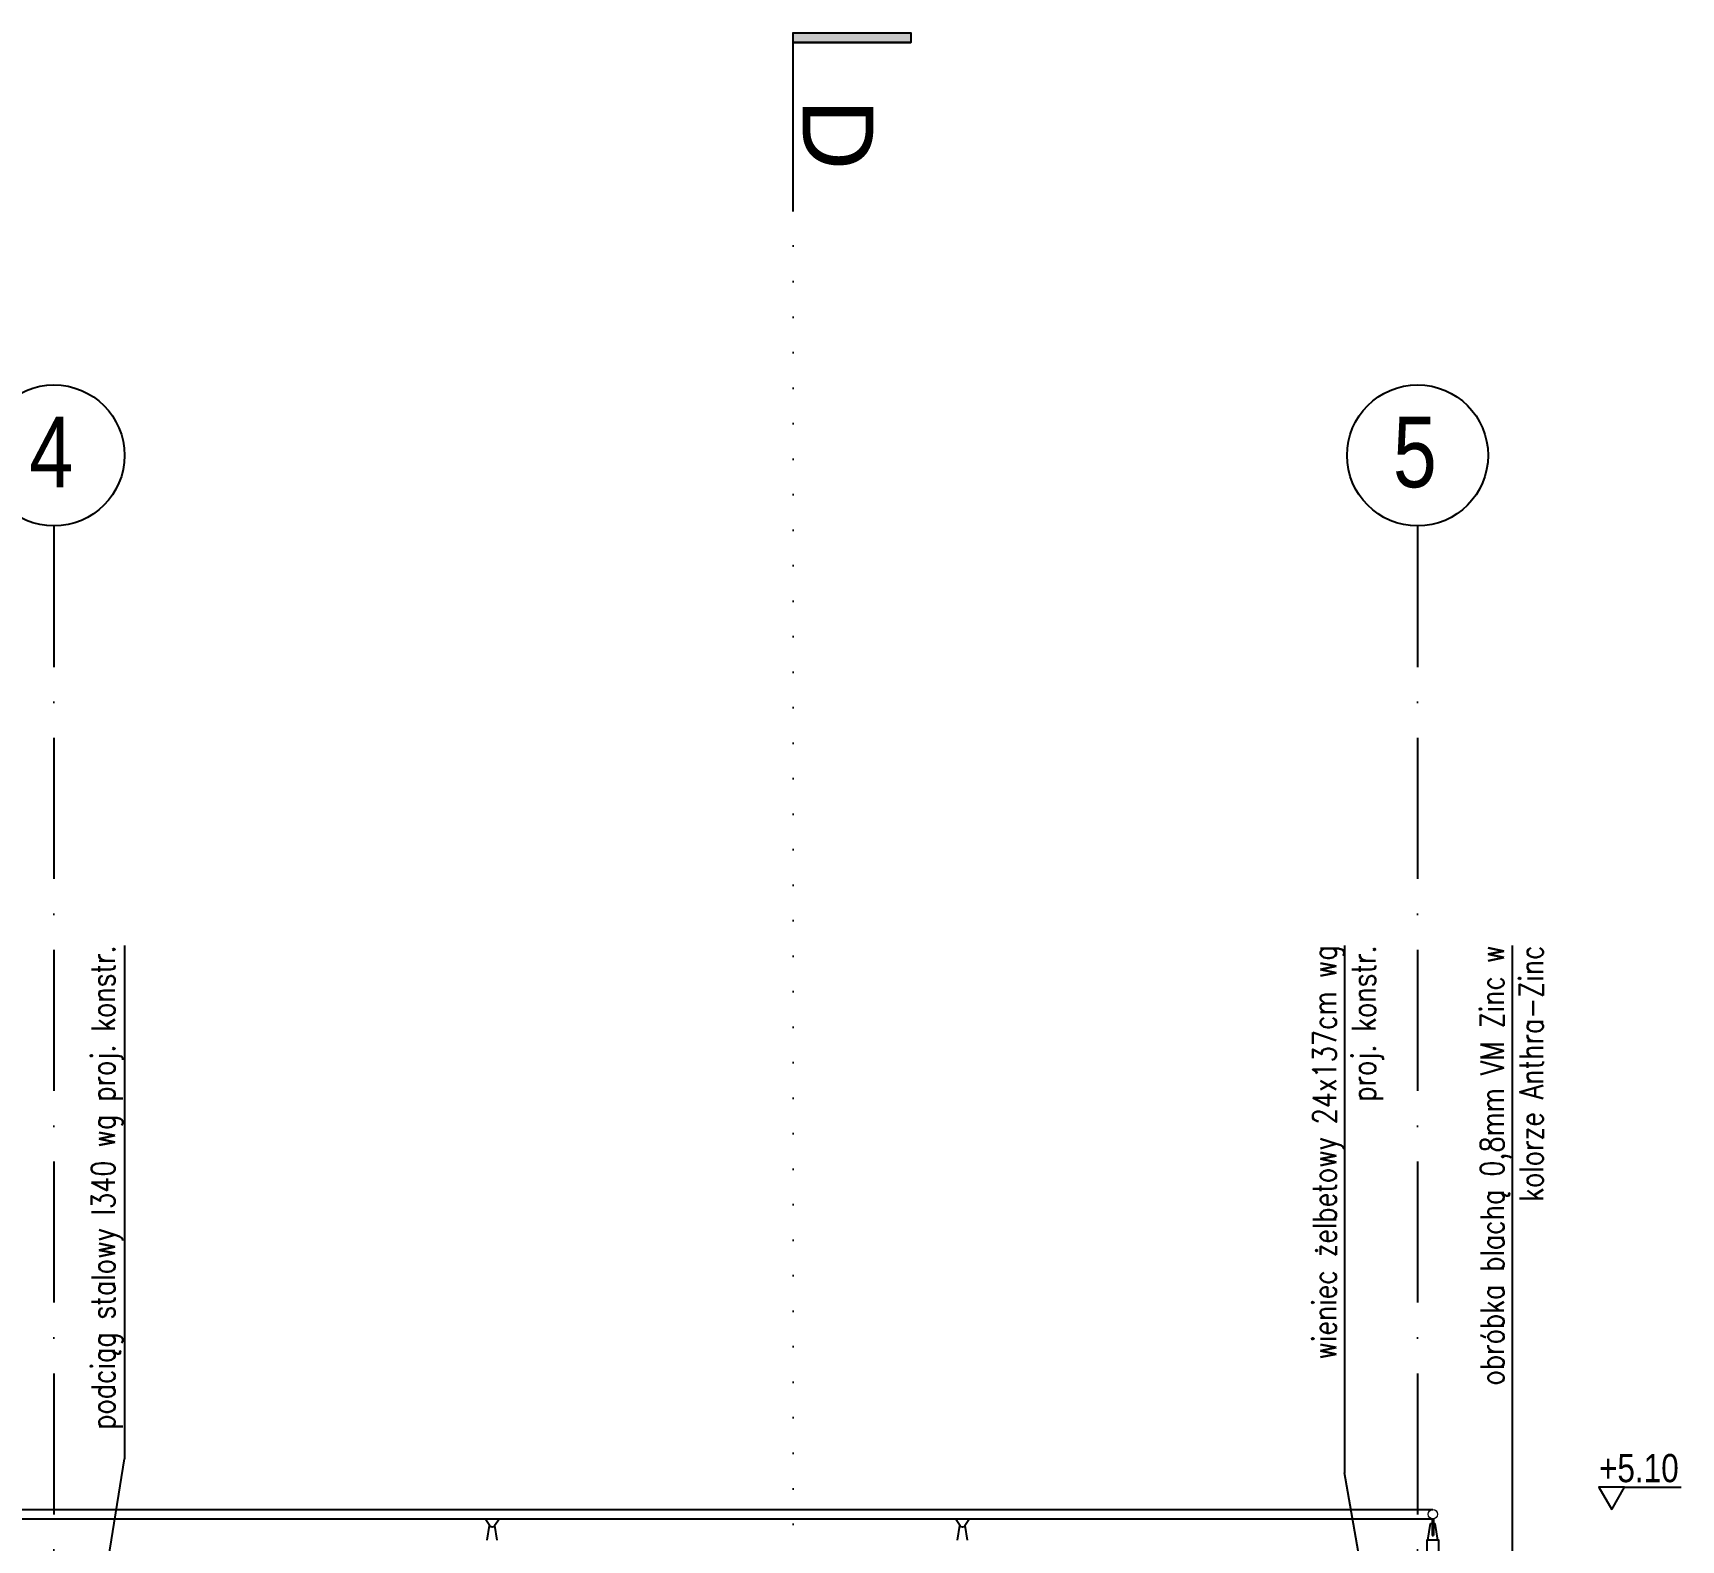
# Model space of a CAD drawing. Header units: millimetres. Extents: x 58205 to 122423, y 1055 to 94479.
# Drawn here: x 70677 to 71378, y 19677 to 20318 of the extents above; entities that cross this region are included whole.
import ezdxf

# ---------------------------------------------------------------- set-up
doc = ezdxf.new("R2010")
doc.units = ezdxf.units.MM
doc.linetypes.add('ACAD_ISO07W100', pattern=[3, 0, -3])
doc.linetypes.add('ACAD_ISO10W100', pattern=[18, 12, -3, 0, -3])
for name, color, linetype in [('+48_KOTY', 3, 'Continuous'), ('+48_MEBLE', 251, 'Continuous'), ('+48_OPISY', 3, 'Continuous'), ('+48_OSIE', 8, 'Continuous'), ('+48_WIDOK', 5, 'Continuous'), ('SCHODY_', 2, 'Continuous')]:
    doc.layers.add(name, color=color, linetype=linetype)
doc.layers.add('m1-działowe', color=3, linetype='Continuous', lineweight=13)
doc.styles.get("Standard").update_dxf_attribs({"font": 'ARIAL.TTF'})
doc.styles.add('WRP_ARIAL', font='ARIAL.TTF', dxfattribs={"width": 0.8})

# ---------------------------------------------------------------- blocks, each defined once
blk = doc.blocks.new('OZN_OSI')
at = {"layer": '+48_OSIE', "linetype": 'Continuous', "ltscale": 5}
blk.add_circle((0, -30), 30, dxfattribs=at)
at = {"layer": '+48_OSIE', "linetype": 'Continuous', "ltscale": 5, "style": 'WRP_ARIAL', "width": 0.8}
blk.add_attdef('NR', (-23.26, -43.54), '', height=30, dxfattribs=at)
blk = doc.blocks.new('koty')
at = {"layer": '+48_KOTY', "color": 3, "ltscale": 5}
blk.add_line((70403.15, 11224.99), (70423.15, 11224.99), dxfattribs=at)
blk.add_lwpolyline([(70398.6, 11217.11), (70403.15, 11224.99), (70394.05, 11224.99)], close=True, dxfattribs=at)
at = {"layer": '+48_KOTY', "color": 3, "style": 'WRP_ARIAL', "width": 0.8}
blk.add_attdef('POZIOM', (70403.19, 11226.78), '', height=10, dxfattribs=at)

msp = doc.modelspace()

# ---------------------------------------------------------------- hatches: boundary and pattern name
at = {"layer": '+48_OPISY', "ltscale": 5}
msp.add_hatch(color=256, dxfattribs=at).paths.add_polyline_path([(70999.984, 20317.896), (71049.984, 20317.896), (71049.984, 20313.896), (70999.984, 20313.896)])

# ---------------------------------------------------------------- linework, layer by layer
at = {"layer": '+48_MEBLE'}
for p, q in [((70208.484, 19689.951), (71271.984, 19689.951)), ((70208.484, 19685.951), (71271.995, 19685.951)), ((71270.984, 19683.951), (71271.734, 19683.951)), ((71271.734, 19685.951), (71271.734, 19678.951)), ((71272.234, 19685.951), (71272.234, 19678.951)), ((71272.234, 19683.951), (71272.984, 19683.951)), ((71271.734, 19678.951), (71272.234, 19678.951))]:
    msp.add_line(p, q, dxfattribs=at)
for points in [[(70874.984, 19685.951), (70872.975, 19682.951, -0.4595573), (70870.975, 19682.951), (70868.984, 19685.951)], [(71074.984, 19685.951), (71072.975, 19682.951, -0.4595573), (71070.975, 19682.951), (71068.984, 19685.951)]]:
    msp.add_lwpolyline(points, format="xyb", dxfattribs=at)
for points in [[(70869.843, 19676.951), (70870.845, 19683.147)], [(70874.108, 19676.951), (70873.106, 19683.146)], [(71069.843, 19676.951), (71070.845, 19683.147)], [(71074.108, 19676.951), (71073.106, 19683.146)], [(71269.851, 19676.951), (71270.984, 19683.951)], [(71274.116, 19676.951), (71272.984, 19683.951)]]:
    msp.add_lwpolyline(points, dxfattribs=at)
at = {"layer": '+48_OPISY', "linetype": 'ACAD_ISO07W100', "ltscale": 5}
msp.add_line((70999.984, 20317.896), (70999.984, 18536.913), dxfattribs=at)
at = {"layer": '+48_OPISY', "ltscale": 5}
for p, q in [((70999.984, 20317.896), (71049.984, 20317.896)), ((70999.984, 20313.896), (71049.984, 20313.896))]:
    msp.add_line(p, q, dxfattribs=at)
at = {"layer": '+48_OPISY'}
for p, q in [((71234.461, 19929.863), (71234.461, 19705.509)), ((71305.747, 19929.863), (71305.747, 19597.146))]:
    msp.add_line(p, q, dxfattribs=at)
at = {"layer": '+48_OPISY', "ltscale": 5}
msp.add_lwpolyline([(70999.984, 20241.896), (70999.984, 20317.896), (71049.984, 20317.896), (71049.984, 20313.896), (70999.984, 20313.896), (70999.984, 20317.896)], dxfattribs=at)
at = {"layer": '+48_OPISY'}
for points in [[(70715.567, 19929.863), (70715.567, 19711.475)], [(70686.515, 19530.405), (70715.567, 19711.475)], [(71265.406, 19528.329), (71234.461, 19705.509)]]:
    msp.add_lwpolyline(points, dxfattribs=at)
at = {"layer": '+48_OSIE', "linetype": 'ACAD_ISO10W100', "ltscale": 5}
for p, q in [((70685.484, 20108.228), (70685.484, 18660.697)), ((71265.484, 20108.228), (71265.484, 18660.697))]:
    msp.add_line(p, q, dxfattribs=at)
at = {"layer": '+48_WIDOK'}
msp.add_lwpolyline([(71274.484, 19599.451), (71274.484, 19676.951), (71269.484, 19676.951), (71269.484, 19599.451)], dxfattribs=at)
at = {"layer": 'm1-działowe', "linetype": 'ByBlock'}
msp.add_circle((71271.984, 19687.951), 2, dxfattribs=at)

# ---------------------------------------------------------------- block references
at = {"layer": '+48_KOTY'}
ref = msp.add_blockref('koty', (-13130.238, 6229.415), dxfattribs=dict(at, xscale=1.19999999999709, yscale=1.19999999999709, zscale=1.2))
ref.add_attrib('POZIOM', '+5.10', (71342.646, 19701.553), dxfattribs={"color": 3, "height": 12, "style": 'WRP_ARIAL', "width": 0.8})
at = {"layer": 'SCHODY_'}
ref = msp.add_blockref('OZN_OSI', (70685.547, 20168.228), dxfattribs=at)
ref.add_attrib('NR', '4', (70675.078, 20124.687), dxfattribs={"layer": '+48_OSIE', "linetype": 'Continuous', "ltscale": 5, "height": 30, "style": 'WRP_ARIAL', "width": 0.8})
ref = msp.add_blockref('OZN_OSI', (71265.484, 20168.228), dxfattribs=at)
ref.add_attrib('NR', '5', (71255.014, 20124.687), dxfattribs={"layer": '+48_OSIE', "linetype": 'Continuous', "ltscale": 5, "height": 30, "style": 'WRP_ARIAL', "width": 0.8})

# ---------------------------------------------------------------- texts
at = {"layer": '+48_OPISY', "char_height": 10, "attachment_point": 3, "rotation": 90, "style": 'WRP_ARIAL'}
for s, insert, width in [('{\\Fromans|c238;podciąg stalowy I340 wg proj. konstr.}', (70701.455, 19929.863), 211.54286), ('{\\Fromans|c238;wieniec żelbetowy 24x137cm wg proj. konstr.}', (71220.925, 19929.863), 219.08533), ('{\\Fromans|c238;obróbka blachą 0,8mm VM Zinc w kolorze Anthra-Zinc}', (71292.211, 19929.863), 219.08533)]:
    msp.add_mtext(s, dxfattribs=dict(at, insert=insert, width=width))
at = {"layer": '+48_OPISY', "ltscale": 5}
msp.add_attdef('D', (71004.016, 20289.816), 'A', height=30, rotation=270, dxfattribs=at)

doc.saveas('drawing.dxf')
